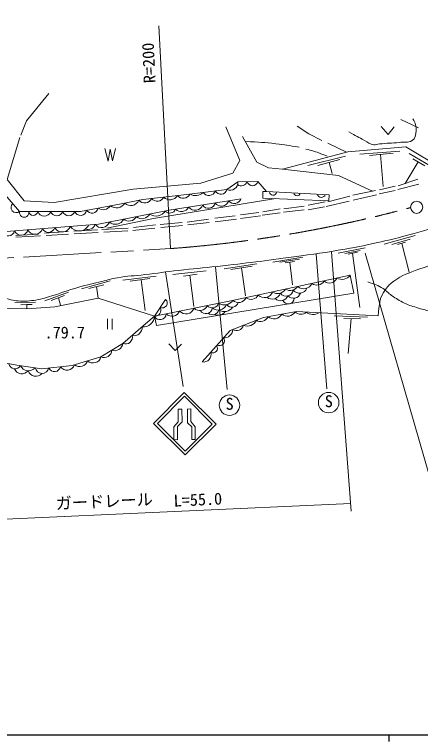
# Model space of a CAD drawing. Units: millimetres, scale not verified. Extents: x 40000 to 680000, y 20000 to 380000.
# Drawn here: x 210290 to 272873, y 204000 to 316026 of the extents above; entities that cross this region are included whole.
import ezdxf
from ezdxf.enums import TextEntityAlignment as Align

# ---------------------------------------------------------------- set-up
doc = ezdxf.new("R2010")
doc.units = ezdxf.units.MM
doc.header["$LTSCALE"] = 1000
doc.linetypes.add('CHAIN', pattern=[18.5, 12, -1.5, 3.5, -1.5])
for name, color, linetype, lineweight in [('M-BMK', 2, 'CHAIN', 13), ('M-TTL-BAND', 7, 'Continuous', 25), ('M-WORK', 1, 'Continuous', 13)]:
    doc.layers.add(name, color=color, linetype=linetype, lineweight=lineweight)
doc.styles.add('ＭＳ ゴシック', font='')
doc.styles.get('ＭＳ ゴシック').set_extended_font_data('MS Gothic')

msp = doc.modelspace()

# ---------------------------------------------------------------- linework, layer by layer
at = {"layer": 'M-BMK'}
msp.add_line((174744, 276511), (234312, 279953), dxfattribs=at)
msp.add_arc((219712, 477182), 197769, 274.23375, 285.1354, dxfattribs=at)
at = {"layer": 'M-TTL-BAND'}
for p, q in [((40000, 205000), (579000, 205000)), ((268000, 205000), (268000, 204000))]:
    msp.add_line(p, q, dxfattribs=at)
at = {"layer": 'M-WORK'}
for p, q in [((234312, 279953), (232543, 314266)), ((269864, 299869), (272587, 298543)), ((258607, 296213), (261488, 294821)), ((263512, 294528), (269691, 294965)), ((264993, 294302), (268668, 294641)), ((255526, 292780), (261324, 294205)), ((257071, 292745), (260464, 293690)), ((266689, 294459), (267097, 289513)), ((271129, 294607), (274604, 292544)), ((271684, 293814), (273557, 292719)), ((258818, 293232), (259258, 291518)), ((272504, 293334), (270520, 290003)), ((269429, 289650), (272476, 290637)), ((266551, 289036), (268984, 289551)), ((269382, 289062), (272631, 289909)), ((258602, 287171), (261991, 288035)), ((262446, 288180), (265938, 288892)), ((262484, 287434), (266081, 288238)), ((266519, 288399), (268997, 288902)), ((255548, 286623), (258166, 287162)), ((258331, 286465), (261865, 287283)), ((248580, 285623), (251247, 286083)), ((251748, 285590), (254941, 285934)), ((251818, 286083), (254960, 286480)), ((255543, 285952), (258082, 286399)), ((241184, 284639), (244311, 285020)), ((245105, 285147), (247945, 285527)), ((245125, 284580), (248194, 285025)), ((248490, 285099), (251241, 285480)), ((228646, 283194), (232011, 283639)), ((232741, 283671), (236153, 283956)), ((232852, 283191), (236160, 283508)), ((236899, 284051), (240184, 284480)), ((237007, 283614), (240301, 283988)), ((241242, 284083), (244522, 284485)), ((214886, 282322), (218568, 282575)), ((219457, 282655), (223060, 282829)), ((219464, 282210), (223181, 282436)), ((223774, 282877), (227789, 283115)), ((224042, 282471), (227745, 282683)), ((228549, 282725), (231935, 283099)), ((210501, 281710), (214279, 281933)), ((210506, 281956), (213965, 282195)), ((215168, 281960), (218596, 282172)), ((267253, 280644), (272078, 281988)), ((268438, 280581), (271295, 281427)), ((260207, 279258), (264365, 280083)), ((269329, 280562), (270556, 280922)), ((269987, 280755), (271117, 276309)), ((256799, 279105), (258451, 258343)), ((262206, 239503), (259153, 279462)), ((261198, 279195), (263573, 279675)), ((261716, 279087), (263150, 279383)), ((262413, 279231), (263540, 270881)), ((264322, 279275), (274156, 245225)), ((250109, 277858), (254751, 278634)), ((251216, 277851), (254215, 278317)), ((252006, 277745), (253452, 277971)), ((252759, 277863), (253146, 274388)), ((241283, 277156), (243057, 258230)), ((242624, 276852), (247671, 277624)), ((243619, 276735), (246931, 277232)), ((245300, 276988), (245896, 272666)), ((227006, 275082), (232148, 275703)), ((236282, 258684), (233570, 276354)), ((234694, 275961), (239815, 276543)), ((236355, 275708), (238471, 276025)), ((237323, 275853), (237937, 271047)), ((220590, 273773), (225034, 274990)), ((228127, 274913), (231154, 275336)), ((229838, 275152), (230413, 270426)), ((221743, 273784), (224039, 274377)), ((222938, 274092), (223182, 272292)), ((214954, 271897), (218615, 273230)), ((215949, 271950), (217970, 272722)), ((217063, 272376), (217388, 271220)), ((210350, 271628), (213531, 271692)), ((224606, 269116), (224606, 267558)), ((225320, 269145), (225320, 267494)), ((259590, 269617), (264725, 269405)), ((261043, 269179), (263617, 269130)), ((262171, 269158), (261735, 263810)), ((206281, 238127), (262116, 240681))]:
    msp.add_line(p, q, dxfattribs=at)
for points in [[(215574, 303843), (212114, 299669), (211273, 297415)], [(211088, 297054), (209154, 290579), (211796, 287341), (216415, 287079), (228556, 289126), (239031, 290055), (243935, 291579), (245006, 293507), (242888, 298720)], [(253877, 298800), (255687, 297641), (257655, 296625)], [(266792, 298758), (267913, 297531), (268844, 298695)], [(245450, 297250), (247640, 293298), (249449, 292410), (251608, 292219), (260238, 291223), (265487, 288800)], [(224203, 295394), (224703, 293441), (225037, 295298), (225394, 293489), (225870, 295394)], [(251608, 292219), (261650, 294864), (270625, 295625), (276125, 292340)], [(207210, 290812), (208845, 288265), (211059, 285670), (220438, 285693), (226461, 286789), (230080, 287527), (236865, 288288), (243031, 289050), (244697, 290264), (247792, 290288), (249149, 288741)], [(208402, 282546), (223239, 283718), (234119, 285861), (245213, 287646)], [(250599, 287659), (231739, 284617), (224508, 283087)], [(206895, 270766), (212170, 270676), (216519, 270957), (223182, 272292), (231857, 269541)], [(201623, 269660), (205924, 262859), (210653, 261986), (214510, 261446), (219192, 261954), (223620, 263288), (226984, 265335), (230143, 268033), (231857, 269541), (233587, 272112)], [(211274, 271304), (212995, 271353), (212169, 271330), (212170, 270676)], [(239200, 262498), (243532, 267355), (248675, 269331), (253745, 270259), (266363, 269592)], [(234081, 265276), (235075, 264260), (236038, 265212)], [(235513, 255216), (235513, 253234), (234843, 252493), (234828, 250517), (235428, 250504), (235439, 252525), (236126, 253265), (236105, 255212), (235513, 255212)], [(236952, 255244), (236952, 253128), (237639, 252472), (237639, 250536), (238137, 250525), (238137, 252504), (237449, 253297), (237481, 255244), (236952, 255233)]]:
    msp.add_lwpolyline(points, dxfattribs=at)
for points in [[(249149, 288741), (258782, 288265), (258767, 287329), (248546, 287742), (248577, 288741)], [(231857, 269541), (243635, 271881), (262045, 275838), (262617, 273061), (232192, 268125)], [(236437, 257771), (231723, 252994), (236611, 248169), (241357, 252883)], [(236500, 257200), (232310, 253026), (236611, 248740), (240785, 252914)]]:
    msp.add_lwpolyline(points, close=True, dxfattribs=at)
for centre, radius in [((272287, 286320), 938), ((258720, 256220), 1577), ((243431, 255818), 1577)]:
    msp.add_circle(centre, radius, dxfattribs=at)
for centre, radius, start, end in [((243540, 290101), 1168, 244.13796, 8.01406), ((245234, 290602), 969, 234.57261, 340.28886), ((246967, 290506), 853, 195.68712, 345.19434), ((242106, 289280), 953, 208.07049, 346.01615), ((234264, 288791), 1320, 223.15943, 329.65333), ((236289, 288829), 1132, 218.48962, 334.62132), ((238165, 289814), 1701, 239.87004, 314.2166), ((240243, 289241), 1101, 215.89001, 338.19663), ((250129, 288700), 531, 178.02051, 356.32815), ((253867, 288582), 492, 185.86177, 348.48688), ((257600, 288467), 625, 190.3988, 343.94986), ((210563, 286316), 815, 133.47112, 307.47123), ((225991, 287742), 1511, 232.88456, 328.63719), ((228205, 287963), 1368, 227.47418, 335.58029), ((230345, 288172), 1183, 220.84776, 335.27057), ((232291, 288400), 1132, 219.67586, 333.13689), ((240206, 287179), 1023, 208.18273, 350.10331), ((242180, 287678), 1178, 214.98735, 343.29869), ((244178, 287961), 1068, 215.56103, 342.725), ((211765, 285508), 724, 167.09949, 13.19135), ((213168, 285771), 705, 188.00546, 352.28538), ((214858, 285962), 1031, 196.04768, 344.24316), ((216788, 285988), 986, 198.10495, 342.18589), ((218647, 285967), 962, 196.93314, 343.3577), ((220463, 286026), 956, 200.50944, 350.56049), ((222222, 286380), 962, 212.06287, 348.54682), ((223943, 287349), 1397, 236.15095, 324.45874), ((232116, 286622), 1648, 234.63126, 327.65087), ((234219, 286417), 981, 223.56405, 336.24565), ((235998, 286919), 1258, 225.50057, 332.78547), ((238109, 287148), 1278, 219.02906, 339.25698), ((227932, 285498), 1301, 231.34915, 330.93297), ((229939, 285970), 1405, 231.74728, 330.53484), ((220253, 284318), 1651, 214.81229, 334.22186), ((221573, 284094), 1205, 251.13871, 339.69372), ((223711, 284494), 1298, 219.07089, 340.0641), ((225863, 285094), 1398, 228.22683, 334.05529), ((209330, 282905), 995, 201.14682, 347.88734), ((211298, 283074), 1065, 200.79123, 348.24292), ((213440, 283363), 1210, 204.7217, 344.31246), ((215523, 283441), 1003, 203.82403, 345.21012), ((217650, 283845), 1333, 209.68917, 339.34498), ((260738, 276897), 1683, 243.26697, 320.9945), ((254870, 275199), 1424, 230.4294, 333.83207), ((256900, 275615), 1287, 234.24947, 330.01199), ((258852, 275862), 1222, 226.78525, 337.47621), ((250848, 274452), 1431, 236.36008, 327.90138), ((252181, 273710), 1082, 214.82089, 353.18132), ((252781, 274970), 1467, 240.58309, 323.67838), ((254233, 274254), 1186, 214.53726, 340.48484), ((244775, 272990), 1349, 230.89598, 333.36548), ((246754, 273397), 1273, 232.61667, 331.64479), ((248813, 273732), 1328, 225.03661, 339.22485), ((250007, 273524), 1356, 232.09223, 341.44727), ((251330, 273127), 1205, 226.1518, 337.13666), ((252513, 272338), 909, 203.56632, 358.10922), ((253279, 273459), 1160, 223.61514, 340.73854), ((233083, 271563), 745, 244.64883, 47.48272), ((238831, 271691), 1277, 227.22488, 335.24986), ((240772, 271850), 1045, 221.57305, 340.90168), ((241690, 271888), 1407, 230.33054, 336.38282), ((242598, 272938), 1658, 239.61045, 323.10354), ((243799, 271977), 1048, 218.48075, 341.30065), ((231916, 270480), 941, 266.37591, 25.75564), ((234576, 270811), 1271, 225.5214, 336.95334), ((236717, 271226), 1333, 223.19564, 339.27909), ((239795, 270949), 1007, 211.74116, 351.82139), ((240807, 270797), 1035, 230.05452, 342.49109), ((241674, 270973), 1297, 244.06841, 325.7097), ((242631, 271775), 1538, 237.0254, 326.90017), ((252365, 270865), 1339, 229.48682, 331.26487), ((254428, 271061), 1222, 223.3993, 313.7566), ((256315, 271413), 1616, 229.8362, 304.11553), ((230135, 269603), 1723, 264.60281, 357.92085), ((232723, 269964), 964, 206.02051, 356.45422), ((246194, 269511), 1504, 245.74753, 336.29194), ((248224, 269994), 1268, 239.01377, 335.04325), ((250281, 270491), 1375, 228.68968, 332.06201), ((228705, 267807), 1271, 257.35939, 3.65325), ((244535, 268389), 1071, 235.47689, 346.56257), ((242628, 267503), 1300, 264.80987, 0.14054), ((227397, 266312), 1061, 247.11121, 13.90142), ((241888, 265760), 767, 240.73345, 35.79062), ((225735, 265473), 1257, 248.97044, 353.6698), ((240905, 264573), 676, 237.51535, 39.00872), ((222404, 263580), 1250, 227.02124, 346.49026), ((224125, 264332), 1160, 244.19062, 358.44962), ((239426, 263647), 1171, 258.84343, 17.68064), ((210374, 262437), 1000, 192.64875, 327.98511), ((220324, 263055), 1288, 231.11917, 342.39233), ((211431, 261888), 1226, 201.45683, 320.57869), ((212443, 262441), 1333, 203.65648, 320.41355), ((213564, 261548), 1265, 200.23734, 319.35489), ((214532, 261807), 1083, 191.43541, 347.02449), ((216452, 261946), 946, 203.87346, 348.5084), ((218378, 262411), 1194, 213.18239, 342.4985)]:
    msp.add_arc(centre, radius, start, end, dxfattribs=at)
for points, knots in [([(89954, 287421), (90747, 287212), (91193, 287032), (91882, 286588), (92709, 286055), (93053, 285597), (93810, 284969), (95021, 283965), (95710, 283415), (96929, 282422), (98323, 281286), (99104, 280650), (100500, 279517), (101188, 278959), (101525, 278581), (102262, 278089), (103384, 277340), (104075, 277017), (105285, 276422), (107222, 275470), (108327, 274965), (110352, 274216), (111656, 273734), (112405, 273509), (113746, 273145), (114855, 272844), (115501, 272781), (116627, 272550), (117492, 272372), (117966, 272211), (118841, 272097), (120041, 271943), (120727, 272012), (121936, 271978), (124493, 271907), (125927, 271848), (128486, 271880), (131139, 271914), (132625, 272006), (135270, 272202), (137384, 272358), (138547, 272675), (140663, 272809), (141609, 272869), (142143, 272765), (143091, 272809), (145299, 272910), (146527, 273105), (148733, 273237), (150850, 273364), (152040, 273356), (154161, 273380), (157955, 273423), (160080, 273270), (163874, 273309), (166553, 273336), (168052, 273401), (170730, 273451), (174385, 273520), (176432, 273569), (180086, 273594), (181760, 273606), (182698, 273548), (184372, 273559), (188082, 273581), (190160, 273659), (193870, 273701), (197065, 273738), (198855, 273684), (202048, 273773), (202456, 273784), (202684, 273811), (203092, 273817), (204117, 273830), (204698, 273788), (205710, 273626), (206167, 273553), (206390, 273382), (206821, 273213), (207711, 272865), (208164, 272549), (209075, 272261), (210003, 271968), (210562, 271866), (211535, 271864), (212620, 271863), (213235, 271943), (214297, 272166), (214793, 272270), (215066, 272352), (215550, 272499), (217385, 273057), (218376, 273485), (220216, 274023), (221583, 274422), (222372, 274561), (223756, 274896), (224697, 275124), (225215, 275298), (226168, 275467), (227796, 275756), (228732, 275749), (230374, 275943), (232397, 276182), (233524, 276368), (235548, 276594), (237895, 276856), (239216, 276944), (241563, 277213), (246178, 277741), (248764, 278046), (253365, 278683), (256458, 279111), (258192, 279345), (261269, 279873), (263438, 280246), (264645, 280509), (266792, 280992), (268484, 281373), (269430, 281600), (271101, 282064), (273363, 282691), (274614, 283100), (276839, 283849), (280519, 285088), (282534, 285916), (286171, 287277), (289776, 288627), (291795, 289385), (295384, 290777), (298761, 292086), (300655, 292814), (304013, 294171), (311060, 297016), (314954, 298743), (322008, 301570), (325881, 303122), (328008, 304119), (331971, 305427), (335435, 306570), (337498, 306830), (340922, 308087), (343392, 308994), (344791, 309525), (347064, 310849), (349246, 312119), (350326, 313113), (352064, 314943), (353270, 316214), (353686, 317151), (354569, 318663), (355131, 319624), (355597, 320119), (355867, 321199), (356406, 323354), (356567, 324619), (356581, 326841), (356588, 327888), (356639, 328491), (356438, 329519), (356070, 331402), (356019, 332540), (355188, 334268), (354801, 335075), (354450, 335453), (354010, 336233), (353056, 337922), (352828, 338576), (351903, 340732)], [0, 0, 0, 0, 1, 1, 1, 2, 2, 2, 3, 3, 3, 4, 4, 4, 5, 5, 5, 6, 6, 6, 7, 7, 7, 8, 8, 8, 9, 9, 9, 10, 10, 10, 11, 11, 11, 12, 12, 12, 13, 13, 13, 14, 14, 14, 15, 15, 15, 16, 16, 16, 17, 17, 17, 18, 18, 18, 19, 19, 19, 20, 20, 20, 21, 21, 21, 22, 22, 22, 23, 23, 23, 24, 24, 24, 25, 25, 25, 26, 26, 26, 27, 27, 27, 28, 28, 28, 29, 29, 29, 30, 30, 30, 31, 31, 31, 32, 32, 32, 33, 33, 33, 34, 34, 34, 35, 35, 35, 36, 36, 36, 37, 37, 37, 38, 38, 38, 39, 39, 39, 40, 40, 40, 41, 41, 41, 42, 42, 42, 43, 43, 43, 44, 44, 44, 45, 45, 45, 46, 46, 46, 47, 47, 47, 48, 48, 48, 49, 49, 49, 50, 50, 50, 51, 51, 51, 52, 52, 52, 53, 53, 53, 54, 54, 54, 55, 55, 55, 56, 56, 56, 56]), ([(266363, 269592), (266559, 271364), (266472, 272366), (267487, 273669), (267915, 274219), (268185, 274520), (268748, 274931), (270096, 275914), (271047, 276170), (272605, 276764), (274877, 277631), (276250, 277840), (278509, 278740), (281758, 280036), (283416, 281131), (286603, 282573), (289285, 283786), (290834, 284359), (293523, 285557), (295458, 286418), (296481, 287036), (298438, 287848), (299676, 288361), (300426, 288500), (301665, 289011), (303725, 289862), (304835, 290441), (306867, 291357), (308679, 292173), (309690, 292639), (311507, 293446), (312843, 294039), (313586, 294382), (314935, 294946), (316525, 295610), (317405, 296013), (319030, 296588), (322002, 297641), (323751, 297974), (326743, 298969), (329277, 299811), (330705, 300266), (333195, 301230), (335529, 302135), (336814, 302704), (339075, 303778), (341077, 304729), (342276, 305145), (344122, 306373), (346452, 307922), (347592, 309026), (349716, 310848), (351356, 312255), (352288, 313040), (353763, 314618), (354570, 315480), (355120, 315914), (355692, 316947), (356675, 318722), (357162, 319769), (357799, 321696), (358077, 322539), (358183, 322843), (358441, 323875)], [0, 0, 0, 0, 1, 1, 1, 2, 2, 2, 3, 3, 3, 4, 4, 4, 5, 5, 5, 6, 6, 6, 7, 7, 7, 8, 8, 8, 9, 9, 9, 10, 10, 10, 11, 11, 11, 12, 12, 12, 13, 13, 13, 14, 14, 14, 15, 15, 15, 16, 16, 16, 17, 17, 17, 18, 18, 18, 19, 19, 19, 20, 20, 20, 21, 21, 21, 21]), ([(261804, 297961), (262964, 297308), (263271, 297125), (264237, 296638), (264796, 296358), (265056, 296014), (265676, 295940), (266021, 295899), (266210, 296034), (266555, 296078), (267731, 296227), (268403, 296171), (269581, 296310), (270369, 296404), (270905, 296208), (271591, 296607), (272146, 296929), (272111, 297496), (272205, 298130), (272257, 298484), (272197, 298694), (272109, 299040), (272012, 299426), (271920, 299577), (271697, 299971)], [0, 0, 0, 0, 1, 1, 1, 2, 2, 2, 3, 3, 3, 4, 4, 4, 5, 5, 5, 6, 6, 6, 7, 7, 7, 8, 8, 8, 8]), ([(245883, 296470), (248134, 296348), (248763, 296328), (250596, 296110), (251990, 295943), (252462, 295874), (254151, 295586)], [0, 0, 0, 0, 1, 1, 1, 2, 2, 2, 2]), ([(255215, 295300), (256166, 295036), (256436, 294971), (257198, 294697), (257712, 294513), (257887, 294446), (258500, 294189)], [0, 0, 0, 0, 1, 1, 1, 2, 2, 2, 2]), ([(264753, 274814), (265858, 274445), (266292, 274347), (267133, 273782), (267671, 273421), (267885, 273101), (268419, 272734), (269157, 272227), (269580, 271947), (270387, 271560), (271205, 271167), (271709, 271047), (272577, 270782), (273404, 270530), (273696, 270462), (274720, 270227)], [0, 0, 0, 0, 1, 1, 1, 2, 2, 2, 3, 3, 3, 4, 4, 4, 5, 5, 5, 5])]:
    msp.add_open_spline(points, degree=3, knots=knots, dxfattribs=at)

# ---------------------------------------------------------------- texts
at = {"layer": 'M-WORK', "style": 'ＭＳ ゴシック'}
for s, rotation, p in [('R=200', 92.623, (232584, 305521)), ('ガードレール', 2.619, (216693, 239203)), ('L=55.0', 2.675, (234886, 239634))]:
    msp.add_text(s, height=1833, rotation=rotation, dxfattribs=at).set_placement(p, align=Align.BOTTOM_LEFT)
for s, p in [('.79.7', (214918, 265561)), ('S', (242827, 254564)), ('S', (258117, 254966))]:
    msp.add_text(s, height=1833, dxfattribs=at).set_placement(p, align=Align.BOTTOM_LEFT)

doc.saveas('drawing.dxf')
